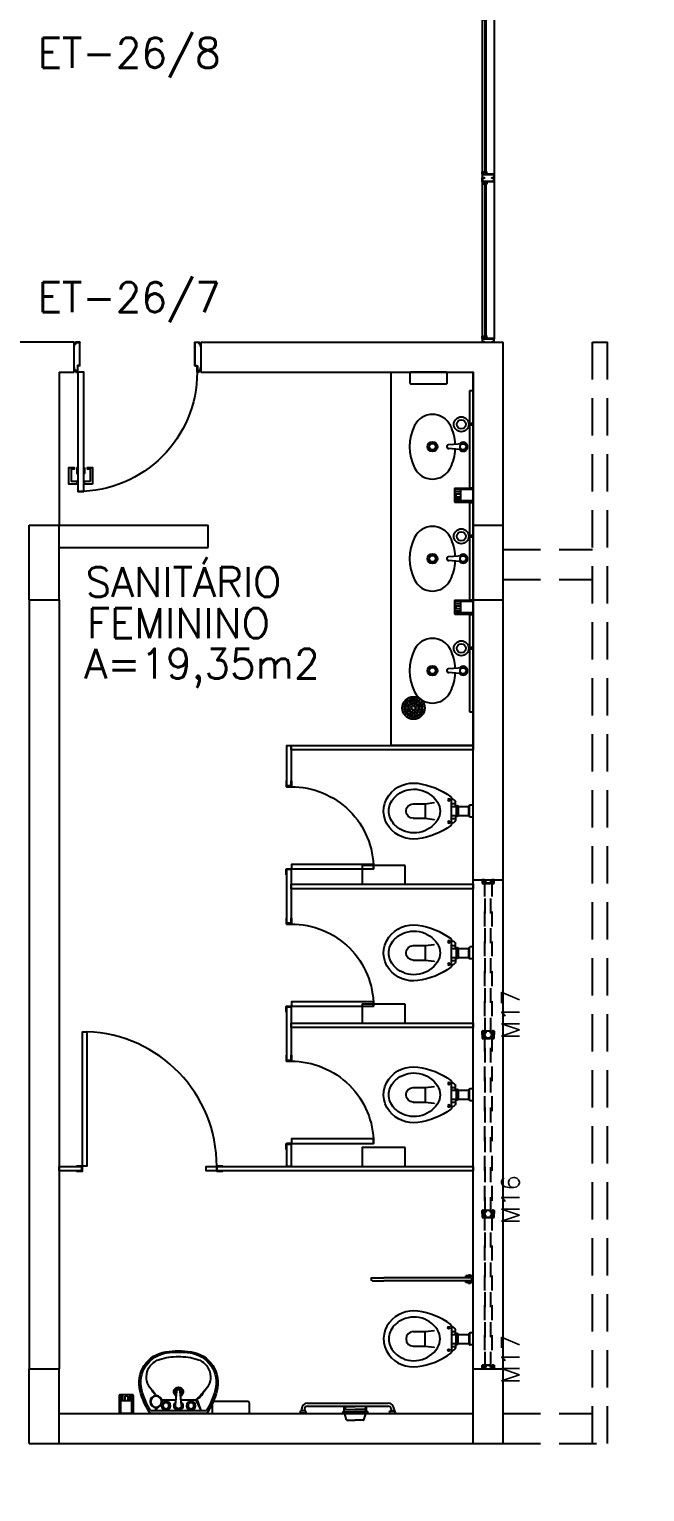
# Model space of a CAD drawing. Header units: millimetres. Extents: x 2128 to 2646, y 1972 to 2207.
# Drawn here: x 2482.24 to 2486.36, y 2031.17 to 2040.96 of the extents above; entities that cross this region are included whole.
import ezdxf

# ---------------------------------------------------------------- set-up
doc = ezdxf.new("R2010")
doc.units = ezdxf.units.MM
doc.linetypes.add('HIDDEN', pattern=[0.375, 0.25, -0.125])
for name, color, linetype in [('AR-ALV', 2, 'Continuous'), ('AR-CADEIRASAUDITÓRIO', 222, 'Continuous'), ('AR-CORRIMÃO-DEF', 51, 'Continuous'), ('AR-DIVISÓRIAS', 230, 'Continuous'), ('AR-ESQ', 1, 'Continuous'), ('AR-ESTC', 3, 'Continuous'), ('AR-LOUCAS', 2, 'Continuous'), ('AR-LOUÇAS', 1, 'Continuous'), ('AR-PM', 2, 'Continuous'), ('AR-PORTA', 1, 'Continuous'), ('AR-PROJ', 1, 'HIDDEN'), ('ar-talude', 1, 'Continuous'), ('AR-TEXESQ1', 1, 'Continuous'), ('BC-CUBA', 1, 'Continuous'), ('BGR- VISTA', 12, 'Continuous'), ('DT-ESQ-BAGUETE-C', 1, 'Continuous'), ('DT-ESQ-MARCO-V', 1, 'Continuous'), ('DT-ESQ-PERFIL U-C', 2, 'Continuous'), ('DT-ESQ-PROJ', 1, 'HIDDEN'), ('DT-ESQ-VIDRO-C', 2, 'Continuous'), ('DT-TXTMOD', 1, 'Continuous'), ('DV- VISTA', 2, 'Continuous'), ('DV-TEXTO', 2, 'Continuous'), ('ENDEREÇO', 2, 'Continuous'), ('HE_TIGRECAD', 253, 'Continuous'), ('maçaneta', 1, 'Continuous'), ('mov', 1, 'Continuous'), ('PM-PERFIL U-C', 2, 'Continuous'), ('pm1', 2, 'Continuous'), ('pm2', 2, 'Continuous'), ('TEXTO', 2, 'Continuous'), ('WC1', 1, 'Continuous'), ('WC2', 1, 'Continuous'), ('WC3', 1, 'Continuous'), ('Área', 2, 'Continuous')]:
    doc.layers.add(name, color=color, linetype=linetype)
doc.styles.add('S10', font='simplex.shx', dxfattribs={"height": 0.1})
doc.styles.add('S12', font='simplex.shx', dxfattribs={"width": 1.1, "height": 0.12})
doc.styles.add('UNB-100', font='simplex.shx', dxfattribs={"height": 0.2})
doc.styles.add('UNB1-100', font='simplex.shx', dxfattribs={"height": 0.2})

# ---------------------------------------------------------------- blocks, each defined once
blk = doc.blocks.new('CUBA-01P')
at = {"layer": 'WC1'}
blk.add_circle((-0.15, -0.08), 0.05, dxfattribs=at)
for centre, radius, start, end in [((-0.0831, -0.273), 0.1336, 116.40535, 243.59465), ((0, -0.4404), 0.3205, 92.82256, 116.40535), ((0, -0.4404), 0.3205, 63.59465, 87.24236), ((0.0831, -0.273), 0.1336, 296.40535, 63.59465), ((0, -0.1056), 0.3205, 243.59465, 296.40535)]:
    blk.add_arc(centre, radius, start, end, dxfattribs=at)
at = {"layer": 'WC2'}
for p, q in [((-0.1548, 0), (-0.1548, -0.0303)), ((-0.1448, 0), (-0.1448, -0.0303)), ((-0.02, -0.068), (-0.0118, -0.1652)), ((0.02, -0.068), (0.0118, -0.1652))]:
    blk.add_line(p, q, dxfattribs=at)
for centre, radius in [((-0.15, -0.08), 0.03), ((0, -0.068), 0.02), ((0, -0.273), 0.033), ((0, -0.273), 0.0212)]:
    blk.add_circle(centre, radius, dxfattribs=at)
for centre, radius, start, end in [((0.0002, -0.0678), 0.03, 306.40129, 232.67059), ((0.0002, -0.1652), 0.012, 180, 10.12053)]:
    blk.add_arc(centre, radius, start, end, dxfattribs=at)
blk = doc.blocks.new('BGR19')
at = {"layer": 'BGR- VISTA'}
blk.add_lwpolyline([(0, 0.55), (2.5, 0.55), (2.5, 0), (0, 0)], close=True, dxfattribs=at)
at = {"layer": 'BC-CUBA', "rotation": 180}
for p in [(0.5, 0), (1.25, 0), (2, 0)]:
    blk.add_blockref('CUBA-01P', p, dxfattribs=at)
blk = doc.blocks.new('LVTR-01P')
at = {"layer": 'WC1'}
for centre, radius, start, end in [((0.2424, -0.2861), 0.5176, 146.45009, 164.88853), ((-0.2424, -0.2861), 0.5176, 15.11147, 33.54991), ((-0.0544, -0.2059), 0.2102, 164.88853, 261.87462), ((0.0544, -0.2059), 0.2102, 278.12538, 15.11147), ((0, 0.175), 0.595, 261.87462, 270), ((0, 0.175), 0.595, 270, 278.12538)]:
    blk.add_arc(centre, radius, start, end, dxfattribs=at)
at = {"layer": 'WC2'}
for p, q in [((0.189, 0), (-0.189, 0)), ((-0.1869, -0.02), (0.1869, -0.02)), ((-0.112, -0.0924), (-0.0168, -0.0924)), ((-0.0199, -0.0561), (-0.0119, -0.1511)), ((0.0195, -0.0561), (0.0115, -0.1511)), ((0.0165, -0.0924), (0.1161, -0.0924))]:
    blk.add_line(p, q, dxfattribs=at)
for centre, radius in [((-0.15, -0.08), 0.04), ((-0.084, -0.0525), 0.02), ((0.084, -0.0525), 0.02)]:
    blk.add_circle(centre, radius, dxfattribs=at)
for centre, radius, start, end in [((-0.0002, -0.0527), 0.02, 350.37518, 189.62482), ((0.1161, -0.105), 0.0126, 41.32768, 90), ((-4.9199, -4.5336), 6.7189, 40.55971, 41.32768), ((-0.0909, -0.2449), 0.1233, 139.44029, 252.413), ((4.9199, -4.5336), 6.7189, 138.93408, 139.44029), ((-0.0002, -0.1501), 0.0118, 184.81241, 355.18759), ((0.0909, -0.2449), 0.1233, 287.587, 40.55971), ((0, 0.042), 0.4242, 252.413, 270), ((0, 0.042), 0.4242, 270, 287.587)]:
    blk.add_arc(centre, radius, start, end, dxfattribs=at)
at = {"layer": 'WC3'}
for p, q in [((-0.152, -0.02), (-0.152, -0.0401)), ((-0.148, -0.02), (-0.148, -0.0401)), ((-0.148, -0.0276), (-0.1415, -0.0409)), ((-0.148, -0.0335), (-0.1456, -0.0402)), ((0.1518, -0.02), (0.1161, -0.0924)), ((0.1528, -0.02), (0.1256, -0.0967))]:
    blk.add_line(p, q, dxfattribs=at)
for centre, radius in [((-0.15, -0.08), 0.037), ((-0.084, -0.0525), 0.03), ((0.084, -0.0525), 0.03)]:
    blk.add_circle(centre, radius, dxfattribs=at)
for centre, radius, start, end in [((0.2424, -0.2861), 0.505, 148.20722, 165.28172), ((0, -0.0525), 0.03, 308.80431, 231.19569), ((-0.2424, -0.2861), 0.505, 14.71828, 31.79278), ((-0.0531, -0.2084), 0.1995, 165.28172, 262.11494), ((5.2813, -4.0721), 6.7189, 143.96959, 144.44029), ((0, -0.1449), 0.0315, 117.94879, 62.76724), ((0, -0.1449), 0.021, 130.92554, 50.29094), ((0.0531, -0.2084), 0.1995, 277.88506, 14.71828), ((0.1319, -0.1152), 0.0137, 36.16525, 98.27106), ((-5.2813, -4.0721), 6.7189, 35.55971, 36.16525), ((0, 0.175), 0.5866, 262.11494, 270), ((0, 0.175), 0.5866, 270, 277.88506)]:
    blk.add_arc(centre, radius, start, end, dxfattribs=at)
blk = doc.blocks.new('pb90-gr-01p')
at = {"layer": 'mov'}
blk.add_arc((0.0015, 0.0172), 0.9, 359.85708, 88.08965, dxfattribs=at)
at = {"layer": 'pm1'}
blk.add_lwpolyline([(0.0315, 0.9172), (0.0315, 0.0172), (0.0015, 0.0172), (0.0015, 0.9172)], close=True, dxfattribs=at)
at = {"layer": 'pm2'}
for p, q in [((-0.0385, 0.0172), (-0.0008, 0.0172)), ((-0.0385, 0.0158), (-0.0385, 0.0172)), ((-0.0008, 0.0158), (-0.0385, 0.0158)), ((0, 0.015), (0, -0.015)), ((0.0015, -0.0152), (0.0015, 0.015)), ((0.9015, -0.0152), (0.9015, 0.015)), ((0.903, 0.015), (0.903, -0.015)), ((0.9415, 0.0172), (0.9037, 0.0172)), ((0.9037, 0.0158), (0.9415, 0.0158)), ((0.9415, 0.0158), (0.9415, 0.0172)), ((-0.001, -0.016), (-0.0385, -0.016)), ((-0.0385, -0.0175), (-0.0385, -0.016)), ((-0.0385, -0.0175), (-0.0008, -0.0175)), ((0.9415, -0.0175), (0.9037, -0.0175)), ((0.904, -0.016), (0.9415, -0.016)), ((0.9415, -0.0175), (0.9415, -0.016))]:
    blk.add_line(p, q, dxfattribs=at)
for centre, radius, start, end in [((-0.0008, 0.015), 0.00225, 0, 90), ((-0.0008, 0.015), 0.00075, 0, 90), ((0.9037, 0.015), 0.00225, 90, 180), ((0.9037, 0.015), 0.00075, 90, 180), ((-0.001, -0.015), 0.001, 270, 0), ((-0.0008, -0.0152), 0.00225, 270, 0), ((0.9037, -0.0152), 0.00225, 180, 270), ((0.904, -0.015), 0.001, 180, 270)]:
    blk.add_arc(centre, radius, start, end, dxfattribs=at)
blk = doc.blocks.new('DV3')
at = {"layer": 'DV- VISTA'}
blk.add_lwpolyline([(0.03, 0), (0.03, -0.15), (0, -0.15), (0, 0)], close=True, dxfattribs=at)
at = {"layer": 'DV-TEXTO', "style": 'S12'}
for tag, p, flags in [('ACABAMENTO', (0.3798, -0.2006), 3), ('CANTONEIRA', (0.5798, -0.2006), 3), ('DIVISÓRIA', (-0.0202, -0.2006), 2), ('TAMANHO', (0.1798, -0.2006), 3)]:
    blk.add_attdef(tag, p, '', height=0.12, rotation=90, dxfattribs=dict(at, flags=flags))
blk = doc.blocks.new('DV4')
at = {"layer": 'DV- VISTA'}
blk.add_lwpolyline([(0.03, 0), (0.03, -1.22), (0, -1.22), (0, 0)], close=True, dxfattribs=at)
at = {"layer": 'DV-TEXTO', "style": 'S12'}
for tag, p, flags in [('ACABAMENTO', (0.3815, -0.3084), 3), ('CANTONEIRA', (0.5815, -0.3084), 3), ('DIVISÓRIA', (-0.0185, -0.3084), 2), ('TAMANHO', (0.1815, -0.3084), 3)]:
    blk.add_attdef(tag, p, '', height=0.12, rotation=90, dxfattribs=dict(at, flags=flags))
blk = doc.blocks.new('pb55-gr-01p')
at = {"layer": 'mov'}
blk.add_arc((0.0015, 0.0172), 0.55, 359.7335, 90, dxfattribs=at)
at = {"layer": 'pm1'}
blk.add_lwpolyline([(0.0315, 0.5673), (0.0315, 0.0172), (0.0015, 0.0172), (0.0015, 0.5673)], close=True, dxfattribs=at)
at = {"layer": 'pm2'}
for p, q in [((-0.0385, 0.0172), (-0.0008, 0.0172)), ((-0.0385, 0.0158), (-0.0385, 0.0172)), ((-0.0008, 0.0158), (-0.0385, 0.0158)), ((0, 0.015), (0, -0.015)), ((0.0015, -0.0152), (0.0015, 0.015)), ((0.5515, -0.0152), (0.5515, 0.015)), ((0.553, 0.015), (0.553, -0.015)), ((0.5915, 0.0172), (0.5537, 0.0172)), ((0.5537, 0.0158), (0.5915, 0.0158)), ((0.5915, 0.0158), (0.5915, 0.0172)), ((-0.001, -0.016), (-0.0385, -0.016)), ((-0.0385, -0.0175), (-0.0385, -0.016)), ((-0.0385, -0.0175), (-0.0008, -0.0175)), ((0.5915, -0.0175), (0.5537, -0.0175)), ((0.554, -0.016), (0.5915, -0.016)), ((0.5915, -0.0175), (0.5915, -0.016))]:
    blk.add_line(p, q, dxfattribs=at)
for centre, radius, start, end in [((-0.0008, 0.015), 0.00225, 0, 90), ((-0.0008, 0.015), 0.00075, 0, 90), ((0.5537, 0.015), 0.00225, 90, 180), ((0.5537, 0.015), 0.00075, 90, 180), ((-0.001, -0.015), 0.001, 270, 0), ((-0.0008, -0.0152), 0.00225, 270, 0), ((0.5537, -0.0152), 0.00225, 180, 270), ((0.554, -0.015), 0.001, 180, 270)]:
    blk.add_arc(centre, radius, start, end, dxfattribs=at)
blk = doc.blocks.new('DV14')
at = {"layer": 'DV- VISTA'}
blk.add_lwpolyline([(0.03, 0), (0.03, -1.79), (0, -1.79), (0, 0)], close=True, dxfattribs=at)
at = {"layer": 'DV-TEXTO', "style": 'S12'}
for tag, p, flags in [('ACABAMENTO', (0.3815, -1.7793), 3), ('CANTONEIRA', (0.5815, -1.7793), 3), ('DIVISÓRIA', (-0.0185, -1.7793), 2), ('TAMANHO', (0.1815, -1.7793), 3)]:
    blk.add_attdef(tag, p, '', height=0.12, rotation=90, dxfattribs=dict(at, flags=flags))
blk = doc.blocks.new('DV9')
at = {"layer": 'DV- VISTA'}
blk.add_lwpolyline([(0.27, -0.03), (0, -0.03), (0, 0), (0.27, 0)], close=True, dxfattribs=at)
at = {"layer": 'DV-TEXTO', "style": 'S12'}
for tag, p, flags in [('DIVISÓRIA', (0.0161, 0.0342), 2), ('TAMANHO', (0.0161, -0.1658), 3), ('ACABAMENTO', (0.0161, -0.3658), 3), ('CANTONEIRA', (0.0161, -0.5658), 3)]:
    blk.add_attdef(tag, p, '', height=0.12, dxfattribs=dict(at, flags=flags))
blk = doc.blocks.new('DV13')
at = {"layer": 'DV- VISTA'}
blk.add_lwpolyline([(0.03, 0), (0.03, -0.36), (0, -0.36), (0, 0)], close=True, dxfattribs=at)
at = {"layer": 'DV-TEXTO', "style": 'S12'}
for tag, p, flags in [('ACABAMENTO', (0.3815, -0.3493), 3), ('CANTONEIRA', (0.5815, -0.3493), 3), ('DIVISÓRIA', (-0.0185, -0.3493), 2), ('TAMANHO', (0.1815, -0.3493), 3)]:
    blk.add_attdef(tag, p, '', height=0.12, rotation=90, dxfattribs=dict(at, flags=flags))
blk = doc.blocks.new('EF146A-P')
at = {"layer": 'DT-ESQ-BAGUETE-C', "ltscale": 0.1}
for points in [[(0.039, 0.05), (0.0255, 0.05), (0.0255, 0.0515), (0.039, 0.0515), (0.039, 0.0635), (0.0255, 0.0635), (0.0255, 0.065), (0.039, 0.065, -0.414214), (0.0405, 0.0635), (0.0405, 0.0515, -0.414214)], [(1.061, 0.05), (1.0745, 0.05), (1.0745, 0.0515), (1.061, 0.0515), (1.061, 0.0635), (1.0745, 0.0635), (1.0745, 0.065), (1.061, 0.065, 0.414214), (1.0595, 0.0635), (1.0595, 0.0515, 0.414214)], [(1.139, 0.05), (1.1255, 0.05), (1.1255, 0.0515), (1.139, 0.0515), (1.139, 0.0635), (1.1255, 0.0635), (1.1255, 0.065), (1.139, 0.065, -0.414214), (1.1405, 0.0635), (1.1405, 0.0515, -0.414214)], [(2.161, 0.05), (2.1745, 0.05), (2.1745, 0.0515), (2.161, 0.0515), (2.161, 0.0635), (2.1745, 0.0635), (2.1745, 0.065), (2.161, 0.065, 0.414214), (2.1595, 0.0635), (2.1595, 0.0515, 0.414214)]]:
    blk.add_lwpolyline(points, format="xyb", close=True, dxfattribs=at)
at = {"layer": 'DT-ESQ-MARCO-V', "ltscale": 0.1}
for p, q in [((2.1765, 0.065), (0.0235, 0.065)), ((2.1765, -0.015), (0.0235, -0.015))]:
    blk.add_line(p, q, dxfattribs=at)
at = {"layer": 'DT-ESQ-PERFIL U-C', "ltscale": 0.1}
for points in [[(0.025, 0.0345), (0.025, 0.0345, 0.414214), (0.0235, 0.033), (0.0235, -0.0135), (0.0015, -0.0135), (0.0015, 0), (0, 0), (0, -0.0135, 0.414214), (0.0015, -0.015), (0.0235, -0.015, 0.414214), (0.025, -0.0135), (0.025, 0.033), (0.0385, 0.033, 1), (0.0385, 0.036), (0.025, 0.036), (0.025, 0.0635, 0.414214), (0.0235, 0.065), (0.0015, 0.065, 0.414214), (0, 0.0635), (0, 0.05), (0.0015, 0.05), (0.0015, 0.0635), (0.0235, 0.0635), (0.0235, 0.036, 0.414214), (0.025, 0.0345), (0.0385, 0.0345)], [(1.075, 0.0345), (1.075, 0.0345, -0.414214), (1.0765, 0.033), (1.0765, -0.0135), (1.0985, -0.0135), (1.0985, 0), (1.1, 0), (1.1, -0.0135, -0.414214), (1.0985, -0.015), (1.0765, -0.015, -0.414214), (1.075, -0.0135), (1.075, 0.033), (1.0615, 0.033, -1), (1.0615, 0.036), (1.075, 0.036), (1.075, 0.0635, -0.414214), (1.0765, 0.065), (1.0985, 0.065, -0.414214), (1.1, 0.0635), (1.1, 0.05), (1.0985, 0.05), (1.0985, 0.0635), (1.0765, 0.0635), (1.0765, 0.036, -0.414214), (1.075, 0.0345), (1.0615, 0.0345)], [(1.125, 0.0345), (1.125, 0.0345, 0.414214), (1.1235, 0.033), (1.1235, -0.0135), (1.1015, -0.0135), (1.1015, 0), (1.1, 0), (1.1, -0.0135, 0.414214), (1.1015, -0.015), (1.1235, -0.015, 0.414214), (1.125, -0.0135), (1.125, 0.033), (1.1385, 0.033, 1), (1.1385, 0.036), (1.125, 0.036), (1.125, 0.0635, 0.414214), (1.1235, 0.065), (1.1015, 0.065, 0.414214), (1.1, 0.0635), (1.1, 0.05), (1.1015, 0.05), (1.1015, 0.0635), (1.1235, 0.0635), (1.1235, 0.036, 0.414214), (1.125, 0.0345), (1.1385, 0.0345)], [(2.175, 0.0345), (2.175, 0.0345, -0.414214), (2.1765, 0.033), (2.1765, -0.0135), (2.1985, -0.0135), (2.1985, 0), (2.2, 0), (2.2, -0.0135, -0.414214), (2.1985, -0.015), (2.1765, -0.015, -0.414214), (2.175, -0.0135), (2.175, 0.033), (2.1615, 0.033, -1), (2.1615, 0.036), (2.175, 0.036), (2.175, 0.0635, -0.414214), (2.1765, 0.065), (2.1985, 0.065, -0.414214), (2.2, 0.0635), (2.2, 0.05), (2.1985, 0.05), (2.1985, 0.0635), (2.1765, 0.0635), (2.1765, 0.036, -0.414214), (2.175, 0.0345), (2.1615, 0.0345)]]:
    blk.add_lwpolyline(points, format="xyb", dxfattribs=at)
at = {"layer": 'DT-ESQ-VIDRO-C', "ltscale": 0.1}
for points in [[(1.073, 0.048), (0.027, 0.048), (0.027, 0.038), (1.073, 0.038), (1.073, 0.048)], [(1.127, 0.048), (1.127, 0.038), (2.173, 0.038), (2.173, 0.048), (1.127, 0.048)]]:
    blk.add_lwpolyline(points, dxfattribs=at)
at = {"layer": 'DT-TXTMOD', "ltscale": 0.1, "style": 'S10', "flags": 3}
blk.add_attdef('EF146A', (0.0242, -0.155), '', height=0.1, dxfattribs=at)
blk = doc.blocks.new('EF147-P')
at = {"layer": 'DT-ESQ-PROJ', "ltscale": 0.1}
for points in [[(0.025, -0.0035), (0.025, -0.0135, -0.414214), (0.0235, -0.015), (0.0015, -0.015, -0.414214), (0, -0.0135), (0, 0), (0.0015, 0), (0.0015, -0.013, 0.414214), (0.002, -0.0135), (0.023, -0.0135, 0.414214), (0.0235, -0.013), (0.0235, -0.0035), (0.0105, -0.0035, -0.414214), (0.009, -0.002), (0.009, 0.008, -0.414214), (0.0105, 0.0095), (0.0235, 0.0095), (0.0235, 0.0405), (0.0105, 0.0405, -0.414214), (0.009, 0.042), (0.009, 0.052, -0.414214), (0.0105, 0.0535), (0.0235, 0.0535), (0.0235, 0.063, 0.414214), (0.023, 0.0635), (0.002, 0.0635, 0.414214), (0.0015, 0.063), (0.0015, 0.05), (0, 0.05), (0, 0.0635, -0.414214), (0.0015, 0.065), (0.0235, 0.065, -0.414214), (0.025, 0.0635), (0.025, 0.0535, -0.414214), (0.0235, 0.052), (0.0105, 0.052), (0.0105, 0.042), (0.0235, 0.042), (0.0235, 0.042, -0.414214), (0.025, 0.0405), (0.025, 0.0095, -0.414214), (0.0235, 0.008), (0.0235, 0.008), (0.0105, 0.008), (0.0105, -0.002), (0.0235, -0.002, -0.414214)], [(1.0125, -0.0035), (1.0125, -0.0135, 0.414214), (1.014, -0.015), (1.036, -0.015, 0.414214), (1.0375, -0.0135), (1.0375, 0), (1.036, 0), (1.036, -0.013, -0.414214), (1.0355, -0.0135), (1.0145, -0.0135, -0.414214), (1.014, -0.013), (1.014, -0.0035), (1.027, -0.0035, 0.414214), (1.0285, -0.002), (1.0285, 0.008, 0.414214), (1.027, 0.0095), (1.014, 0.0095), (1.014, 0.0405), (1.027, 0.0405, 0.414214), (1.0285, 0.042), (1.0285, 0.052, 0.414214), (1.027, 0.0535), (1.014, 0.0535), (1.014, 0.063, -0.414214), (1.0145, 0.0635), (1.0355, 0.0635, -0.414214), (1.036, 0.063), (1.036, 0.05), (1.0375, 0.05), (1.0375, 0.0635, 0.414214), (1.036, 0.065), (1.014, 0.065, 0.414214), (1.0125, 0.0635), (1.0125, 0.0535, 0.414214), (1.014, 0.052), (1.027, 0.052), (1.027, 0.042), (1.014, 0.042), (1.014, 0.042, 0.414214), (1.0125, 0.0405), (1.0125, 0.0095, 0.414214), (1.014, 0.008), (1.014, 0.008), (1.027, 0.008), (1.027, -0.002), (1.014, -0.002, 0.414214)], [(1.0625, -0.0035), (1.0625, -0.0135, -0.414214), (1.061, -0.015), (1.039, -0.015, -0.414214), (1.0375, -0.0135), (1.0375, 0), (1.039, 0), (1.039, -0.013, 0.414214), (1.0395, -0.0135), (1.0605, -0.0135, 0.414214), (1.061, -0.013), (1.061, -0.0035), (1.048, -0.0035, -0.414214), (1.0465, -0.002), (1.0465, 0.008, -0.414214), (1.048, 0.0095), (1.061, 0.0095), (1.061, 0.0405), (1.048, 0.0405, -0.414214), (1.0465, 0.042), (1.0465, 0.052, -0.414214), (1.048, 0.0535), (1.061, 0.0535), (1.061, 0.063, 0.414214), (1.0605, 0.0635), (1.0395, 0.0635, 0.414214), (1.039, 0.063), (1.039, 0.05), (1.0375, 0.05), (1.0375, 0.0635, -0.414214), (1.039, 0.065), (1.061, 0.065, -0.414214), (1.0625, 0.0635), (1.0625, 0.0535, -0.414214), (1.061, 0.052), (1.048, 0.052), (1.048, 0.042), (1.061, 0.042), (1.061, 0.042, -0.414214), (1.0625, 0.0405), (1.0625, 0.0095, -0.414214), (1.061, 0.008), (1.061, 0.008), (1.048, 0.008), (1.048, -0.002), (1.061, -0.002, -0.414214)], [(2.2125, -0.0035), (2.2125, -0.0135, 0.414214), (2.214, -0.015), (2.236, -0.015, 0.414214), (2.2375, -0.0135), (2.2375, 0), (2.236, 0), (2.236, -0.013, -0.414214), (2.2355, -0.0135), (2.2145, -0.0135, -0.414214), (2.214, -0.013), (2.214, -0.0035), (2.227, -0.0035, 0.414214), (2.2285, -0.002), (2.2285, 0.008, 0.414214), (2.227, 0.0095), (2.214, 0.0095), (2.214, 0.0405), (2.227, 0.0405, 0.414214), (2.2285, 0.042), (2.2285, 0.052, 0.414214), (2.227, 0.0535), (2.214, 0.0535), (2.214, 0.063, -0.414214), (2.2145, 0.0635), (2.2355, 0.0635, -0.414214), (2.236, 0.063), (2.236, 0.05), (2.2375, 0.05), (2.2375, 0.0635, 0.414214), (2.236, 0.065), (2.214, 0.065, 0.414214), (2.2125, 0.0635), (2.2125, 0.0535, 0.414214), (2.214, 0.052), (2.227, 0.052), (2.227, 0.042), (2.214, 0.042), (2.214, 0.042, 0.414214), (2.2125, 0.0405), (2.2125, 0.0095, 0.414214), (2.214, 0.008), (2.214, 0.008), (2.227, 0.008), (2.227, -0.002), (2.214, -0.002, 0.414214)], [(2.2625, -0.0035), (2.2625, -0.0135, -0.414214), (2.261, -0.015), (2.239, -0.015, -0.414214), (2.2375, -0.0135), (2.2375, 0), (2.239, 0), (2.239, -0.013, 0.414214), (2.2395, -0.0135), (2.2605, -0.0135, 0.414214), (2.261, -0.013), (2.261, -0.0035), (2.248, -0.0035, -0.414214), (2.2465, -0.002), (2.2465, 0.008, -0.414214), (2.248, 0.0095), (2.261, 0.0095), (2.261, 0.0405), (2.248, 0.0405, -0.414214), (2.2465, 0.042), (2.2465, 0.052, -0.414214), (2.248, 0.0535), (2.261, 0.0535), (2.261, 0.063, 0.414214), (2.2605, 0.0635), (2.2395, 0.0635, 0.414214), (2.239, 0.063), (2.239, 0.05), (2.2375, 0.05), (2.2375, 0.0635, -0.414214), (2.239, 0.065), (2.261, 0.065, -0.414214), (2.2625, 0.0635), (2.2625, 0.0535, -0.414214), (2.261, 0.052), (2.248, 0.052), (2.248, 0.042), (2.261, 0.042), (2.261, 0.042, -0.414214), (2.2625, 0.0405), (2.2625, 0.0095, -0.414214), (2.261, 0.008), (2.261, 0.008), (2.248, 0.008), (2.248, -0.002), (2.261, -0.002, -0.414214)], [(3.25, -0.0035), (3.25, -0.0135, 0.414214), (3.2515, -0.015), (3.2735, -0.015, 0.414214), (3.275, -0.0135), (3.275, 0), (3.2735, 0), (3.2735, -0.013, -0.414214), (3.273, -0.0135), (3.252, -0.0135, -0.414214), (3.2515, -0.013), (3.2515, -0.0035), (3.2645, -0.0035, 0.414214), (3.266, -0.002), (3.266, 0.008, 0.414214), (3.2645, 0.0095), (3.2515, 0.0095), (3.2515, 0.0405), (3.2645, 0.0405, 0.414214), (3.266, 0.042), (3.266, 0.052, 0.414214), (3.2645, 0.0535), (3.2515, 0.0535), (3.2515, 0.063, -0.414214), (3.252, 0.0635), (3.273, 0.0635, -0.414214), (3.2735, 0.063), (3.2735, 0.05), (3.275, 0.05), (3.275, 0.0635, 0.414214), (3.2735, 0.065), (3.2515, 0.065, 0.414214), (3.25, 0.0635), (3.25, 0.0535, 0.414214), (3.2515, 0.052), (3.2645, 0.052), (3.2645, 0.042), (3.2515, 0.042), (3.2515, 0.042, 0.414214), (3.25, 0.0405), (3.25, 0.0095, 0.414214), (3.2515, 0.008), (3.2515, 0.008), (3.2645, 0.008), (3.2645, -0.002), (3.2515, -0.002, 0.414214)]]:
    blk.add_lwpolyline(points, format="xyb", close=True, dxfattribs=at)
for points in [[(1.025, 0.044), (1.025, 0.05), (0.0125, 0.05), (0.0125, 0.044)], [(1.025, 0.006), (1.025, 0), (0.0125, 0), (0.0125, 0.006)], [(2.225, 0.044), (2.225, 0.05), (1.05, 0.05), (1.05, 0.044)], [(2.225, 0.006), (2.225, 0), (1.05, 0), (1.05, 0.006)], [(3.2625, 0.044), (3.2625, 0.05), (2.25, 0.05), (2.25, 0.044)], [(3.2625, 0.006), (3.2625, 0), (2.25, 0), (2.25, 0.006)]]:
    blk.add_lwpolyline(points, close=True, dxfattribs=at)
at = {"layer": 'DT-TXTMOD', "ltscale": 0.1, "style": 'S10', "flags": 3}
blk.add_attdef('EF147', (0.0242, -0.155), '', height=0.1, dxfattribs=at)
blk = doc.blocks.new('barra-articulada-p')
at = {"layer": 'AR-LOUCAS'}
for p, q in [((-0.685, 0), (-0.685, 0)), ((-0.675, 0.01), (-0.6, 0.01)), ((-0.0105, 0.01), (-0.6, 0.01)), ((-0.05, 0.02), (-0.05, 0.023)), ((0, 0.023), (-0.05, 0.023)), ((-0.05, 0.01), (-0.05, 0.02)), ((0, 0.02), (-0.05, 0.02)), ((-0.0319, 0.028), (-0.0319, 0.023)), ((-0.0181, 0.028), (-0.0319, 0.028)), ((-0.029, 0.01), (-0.029, 0.02)), ((-0.0285, 0.028), (-0.0285, 0.023)), ((-0.0215, 0.028), (-0.0215, 0.023)), ((-0.021, 0.01), (-0.021, 0.02)), ((-0.0181, 0.028), (-0.0181, 0.023)), ((-0.015, 0), (-0.015, 0)), ((-0.0105, 0.01), (-0.0105, -0.01)), ((0, 0.02), (0, 0.023)), ((0, -0.02), (0, 0.02)), ((-0.675, -0.01), (-0.6, -0.01)), ((-0.0105, -0.01), (-0.6, -0.01)), ((-0.05, -0.02), (-0.05, -0.01)), ((-0.05, -0.023), (-0.05, -0.02)), ((0, -0.02), (-0.05, -0.02)), ((0, -0.023), (-0.05, -0.023)), ((-0.0319, -0.028), (-0.0319, -0.023)), ((-0.0181, -0.028), (-0.0319, -0.028)), ((-0.029, -0.02), (-0.029, -0.01)), ((-0.0285, -0.028), (-0.0285, -0.023)), ((-0.0215, -0.028), (-0.0215, -0.023)), ((-0.021, -0.02), (-0.021, -0.01)), ((-0.0181, -0.028), (-0.0181, -0.023)), ((0, -0.023), (0, -0.02))]:
    blk.add_line(p, q, dxfattribs=at)
for start, end in [(90, 180), (180, 270)]:
    blk.add_arc((-0.675, 0), 0.01, start, end, dxfattribs=at)
blk = doc.blocks.new('barra-fixa-p')
at = {"layer": 'AR-LOUCAS'}
for p, q in [((-1.115, 0.003), (-1.165, 0.003)), ((-1.165, 0), (-1.165, 0.003)), ((-1.115, 0), (-1.165, 0)), ((-1.158, 0.003), (-1.158, 0.018)), ((-1.122, 0.018), (-1.158, 0.018)), ((-1.15, 0.03), (-1.15, 0.018)), ((-1.13, 0.03), (-1.13, 0.018)), ((-1.122, 0.003), (-1.122, 0.018)), ((-1.115, 0), (-1.115, 0.003)), ((-1.11, 0.07), (-0.57, 0.07)), ((-1.11, 0.05), (-0.57, 0.05)), ((-0.565, 0), (-0.565, 0.003)), ((-0.565, 0.003), (-0.515, 0.003)), ((-0.565, 0), (-0.515, 0)), ((-0.558, 0.018), (-0.522, 0.018)), ((-0.558, 0.003), (-0.558, 0.018)), ((-0.55, 0.03), (-0.55, 0.018)), ((-0.53, 0.03), (-0.53, 0.018)), ((-0.522, 0.003), (-0.522, 0.018)), ((-0.515, 0), (-0.515, 0.003))]:
    blk.add_line(p, q, dxfattribs=at)
for centre, radius, start, end in [((-1.11, 0.03), 0.04, 90, 180), ((-1.11, 0.03), 0.02, 90, 180), ((-0.57, 0.03), 0.04, 0, 90), ((-0.57, 0.03), 0.02, 0, 90)]:
    blk.add_arc(centre, radius, start, end, dxfattribs=at)
blk = doc.blocks.new('PPLR-03P')
at = {"layer": 'WC1', "linetype": 'Continuous', "ltscale": 2.5}
for p, q in [((-0.047, 0.0721), (-0.047, 0)), ((-0.047, -0.0721), (-0.047, 0)), ((-0.0194, 0.0751), (-0.044, 0.0751)), ((-0.012, 0.0791), (-0.012, 0)), ((-0.012, -0.0791), (-0.012, 0)), ((-0.006, 0.0851), (-0.004, 0.0851)), ((0, 0.0811), (0, 0.0723)), ((0.0003, 0.071), (0, 0.0723)), ((0, 0.0723), (0, 0)), ((0, -0.0723), (0, 0)), ((0.0011, 0.07), (0.0003, 0.071)), ((0.0022, 0.0694), (0.0011, 0.07)), ((0.0418, 0.0581), (0.0022, 0.0694)), ((0.044, 0.0552), (0.044, 0)), ((0.044, -0.0552), (0.044, 0)), ((-0.0194, -0.0751), (-0.044, -0.0751)), ((-0.006, -0.0851), (-0.004, -0.0851)), ((0.0003, -0.071), (0, -0.0723)), ((0, -0.0811), (0, -0.0723)), ((0.0011, -0.07), (0.0003, -0.071)), ((0.0022, -0.0694), (0.0011, -0.07)), ((0.0418, -0.0581), (0.0022, -0.0694))]:
    blk.add_line(p, q, dxfattribs=at)
for centre, radius, start, end in [((-0.044, 0.0721), 0.003, 90, 179.92817), ((-0.0194, 0.0831), 0.008, 270, 343.40028), ((-0.006, 0.079), 0.006, 90, 179.92817), ((-0.004, 0.0811), 0.004, 359.93387, 91.72381), ((0.041, 0.0552), 0.003, 359.89371, 73.98814), ((-0.044, -0.0721), 0.003, 180.07183, 270), ((-0.0194, -0.0831), 0.008, 16.59972, 90), ((-0.006, -0.079), 0.006, 180.07183, 270), ((-0.004, -0.0811), 0.004, 268.27619, 0.06613), ((0.041, -0.0552), 0.003, 286.01186, 0.10629)]:
    blk.add_arc(centre, radius, start, end, dxfattribs=at)
at = {"layer": 'WC2', "linetype": 'Continuous', "ltscale": 2.5}
for p, q in [((-0.0444, 0.0691), (-0.0296, 0.067)), ((-0.027, 0.0641), (-0.027, 0)), ((-0.027, -0.0641), (-0.027, 0)), ((-0.0444, -0.0691), (-0.0296, -0.067))]:
    blk.add_line(p, q, dxfattribs=at)
for centre, radius, start, end in [((-0.044, 0.0721), 0.00301, 180.10956, 262.18171), ((-0.03, 0.0641), 0.003, 359.88584, 81.95452), ((-0.044, -0.0721), 0.00301, 97.89913, 179.89194), ((-0.03, -0.0641), 0.003, 278.04548, 0.11416)]:
    blk.add_arc(centre, radius, start, end, dxfattribs=at)
blk = doc.blocks.new('SBSPRAY-P')
at = {"layer": 'WC1'}
for p, q in [((-0.0444, 0), (0.0444, 0)), ((-0.0469, -0.122), (-0.0469, -0.0025)), ((-0.0376, -0.0025), (-0.0376, -0.122)), ((-0.0376, -0.0861), (0.0376, -0.0861)), ((0.0376, -0.122), (0.0376, -0.0025)), ((0.0376, -0.0025), (0.0376, -0.122)), ((0.0469, -0.122), (0.0469, -0.0025)), ((-0.0444, -0.1245), (0.0444, -0.1245))]:
    blk.add_line(p, q, dxfattribs=at)
for centre, start, end in [((-0.0444, -0.0025), 90, 180), ((0.0444, -0.0025), 0, 90), ((-0.0351, -0.0025), 90, 180), ((0.0351, -0.0025), 0, 90), ((-0.0444, -0.122), 180, 270), ((-0.0351, -0.122), 180, 270), ((0.0351, -0.122), 270, 360), ((0.0444, -0.122), 270, 0)]:
    blk.add_arc(centre, 0.0025, start, end, dxfattribs=at)
at = {"layer": 'WC2'}
for p, q in [((-0.0247, -0.1245), (-0.0247, -0.0861)), ((-0.0096, -0.1161), (-0.0096, -0.0861)), ((0.0096, -0.1161), (0.0096, -0.0861)), ((0.0247, -0.1245), (0.0247, -0.0861)), ((-0.0096, -0.1161), (0.0096, -0.1161))]:
    blk.add_line(p, q, dxfattribs=at)
blk = doc.blocks.new('TLHR-01p')
at = {"layer": 'WC1'}
blk.add_lwpolyline([(-0.117, 0.08), (0.117, 0.08, -0.414214), (0.125, 0.072), (0.125, 0.008, -0.414214), (0.117, 0), (-0.117, 0, -0.414214), (-0.125, 0.008), (-0.125, 0.072, -0.414214)], format="xyb", close=True, dxfattribs=at)
blk = doc.blocks.new('PPLR-01p')
at = {"layer": 'WC1'}
blk.add_lwpolyline([(-0.1435, 0.126), (0.1435, 0.126), (0.1435, 0), (-0.1435, 0), (-0.1435, 0.126)], dxfattribs=at)
blk = doc.blocks.new('caixasifon')
at = {"layer": 'HE_TIGRECAD'}
for p, q in [((-0.0494, 0.003), (-0.0657, 0.003)), ((-0.0485, 0.0099), (-0.0643, 0.0141)), ((-0.0469, 0.0157), (-0.0627, 0.0199)), ((-0.0443, 0.0221), (-0.0584, 0.0303)), ((-0.0413, 0.0273), (-0.0554, 0.0355)), ((-0.0371, 0.0328), (-0.0486, 0.0444)), ((-0.0328, 0.0371), (-0.0444, 0.0486)), ((-0.0283, 0.003), (-0.0414, 0.003)), ((-0.0273, 0.0081), (-0.0394, 0.0131)), ((-0.025, 0.0136), (-0.0371, 0.0186)), ((-0.0273, 0.0413), (-0.0355, 0.0554)), ((-0.0222, 0.0179), (-0.0314, 0.0271)), ((-0.0221, 0.0443), (-0.0303, 0.0584)), ((-0.0179, 0.0222), (-0.0271, 0.0314)), ((-0.0106, 0.003), (-0.0203, 0.003)), ((-0.0157, 0.0469), (-0.0199, 0.0627)), ((-0.0136, 0.025), (-0.0186, 0.0371)), ((-0.0096, 0.0054), (-0.0165, 0.0122)), ((-0.0099, 0.0485), (-0.0141, 0.0643)), ((-0.0081, 0.0273), (-0.0131, 0.0394)), ((-0.0054, 0.0096), (-0.0122, 0.0165)), ((-0.003, 0.0494), (-0.003, 0.0657)), ((-0.003, 0.0283), (-0.003, 0.0414)), ((-0.003, 0.0106), (-0.003, 0.0203)), ((0.003, 0.0494), (0.003, 0.0657)), ((0.003, 0.0283), (0.003, 0.0414)), ((0.003, 0.0106), (0.003, 0.0203)), ((0.0054, 0.0096), (0.0122, 0.0165)), ((0.0081, 0.0273), (0.0131, 0.0394)), ((0.0096, 0.0054), (0.0165, 0.0122)), ((0.0099, 0.0485), (0.0141, 0.0643)), ((0.0106, 0.003), (0.0203, 0.003)), ((0.0136, 0.025), (0.0186, 0.0371)), ((0.0157, 0.0469), (0.0199, 0.0627)), ((0.0179, 0.0222), (0.0271, 0.0314)), ((0.0221, 0.0443), (0.0303, 0.0584)), ((0.0222, 0.0179), (0.0314, 0.0271)), ((0.025, 0.0136), (0.0371, 0.0186)), ((0.0273, 0.0413), (0.0355, 0.0554)), ((0.0273, 0.0081), (0.0394, 0.0131)), ((0.0283, 0.003), (0.0414, 0.003)), ((0.0328, 0.0371), (0.0444, 0.0486)), ((0.0371, 0.0328), (0.0486, 0.0444)), ((0.0413, 0.0273), (0.0554, 0.0355)), ((0.0443, 0.0221), (0.0584, 0.0303)), ((0.0469, 0.0157), (0.0627, 0.0199)), ((0.0485, 0.0099), (0.0643, 0.0141)), ((0.0494, 0.003), (0.0657, 0.003)), ((-0.0494, -0.003), (-0.0657, -0.003)), ((-0.0485, -0.0099), (-0.0643, -0.0141)), ((-0.0469, -0.0157), (-0.0627, -0.0199)), ((-0.0443, -0.0221), (-0.0584, -0.0303)), ((-0.0413, -0.0273), (-0.0554, -0.0355)), ((-0.0371, -0.0328), (-0.0486, -0.0444)), ((-0.0328, -0.0371), (-0.0444, -0.0486)), ((-0.0283, -0.003), (-0.0414, -0.003)), ((-0.0273, -0.0081), (-0.0394, -0.0131)), ((-0.025, -0.0136), (-0.0371, -0.0186)), ((-0.0273, -0.0413), (-0.0355, -0.0554)), ((-0.0222, -0.0179), (-0.0314, -0.0271)), ((-0.0221, -0.0443), (-0.0303, -0.0584)), ((-0.0179, -0.0222), (-0.0271, -0.0314)), ((-0.0106, -0.003), (-0.0203, -0.003)), ((-0.0157, -0.0469), (-0.0199, -0.0627)), ((-0.0136, -0.025), (-0.0186, -0.0371)), ((-0.0096, -0.0054), (-0.0165, -0.0122)), ((-0.0099, -0.0485), (-0.0141, -0.0643)), ((-0.0081, -0.0273), (-0.0131, -0.0394)), ((-0.0054, -0.0096), (-0.0122, -0.0165)), ((-0.003, -0.0106), (-0.003, -0.0203)), ((-0.003, -0.0283), (-0.003, -0.0414)), ((-0.003, -0.0494), (-0.003, -0.0657)), ((0.003, -0.0106), (0.003, -0.0203)), ((0.003, -0.0283), (0.003, -0.0414)), ((0.003, -0.0494), (0.003, -0.0657)), ((0.0054, -0.0096), (0.0122, -0.0165)), ((0.0081, -0.0273), (0.0131, -0.0394)), ((0.0096, -0.0054), (0.0165, -0.0122)), ((0.0099, -0.0485), (0.0141, -0.0643)), ((0.0106, -0.003), (0.0203, -0.003)), ((0.0136, -0.025), (0.0186, -0.0371)), ((0.0157, -0.0469), (0.0199, -0.0627)), ((0.0179, -0.0222), (0.0271, -0.0314)), ((0.0221, -0.0443), (0.0303, -0.0584)), ((0.0222, -0.0179), (0.0314, -0.0271)), ((0.025, -0.0136), (0.0371, -0.0186)), ((0.0273, -0.0081), (0.0394, -0.0131)), ((0.0273, -0.0413), (0.0355, -0.0554)), ((0.0283, -0.003), (0.0414, -0.003)), ((0.0328, -0.0371), (0.0444, -0.0486)), ((0.0371, -0.0328), (0.0486, -0.0444)), ((0.0413, -0.0273), (0.0554, -0.0355)), ((0.0443, -0.0221), (0.0584, -0.0303)), ((0.0469, -0.0157), (0.0627, -0.0199)), ((0.0485, -0.0099), (0.0643, -0.0141)), ((0.0494, -0.003), (0.0657, -0.003))]:
    blk.add_line(p, q, dxfattribs=at)
blk.add_circle((0, 0), 0.0755, dxfattribs=at)
for radius, start, end in [(0.0658, 167.61318, 177.38682), (0.0658, 152.61318, 162.38682), (0.0658, 137.61318, 147.38682), (0.0495, 168.4746, 176.5254), (0.0495, 153.4746, 161.5254), (0.0658, 122.61318, 132.38682), (0.0415, 161.64548, 175.85452), (0.0495, 138.4746, 146.5254), (0.0415, 139.14548, 153.35452), (0.0495, 123.4746, 131.5254), (0.0658, 107.61318, 117.38682), (0.0285, 163.54233, 173.95767), (0.0415, 116.64548, 130.85452), (0.0285, 141.04233, 151.45767), (0.0495, 108.4746, 116.5254), (0.0205, 143.41497, 171.58503), (0.0285, 118.54233, 128.95767), (0.0658, 92.61318, 102.38682), (0.0415, 94.14548, 108.35452), (0.0205, 98.41497, 126.58503), (0.011, 150.82662, 164.17338), (0.0495, 93.4746, 101.5254), (0.0285, 96.04233, 106.45767), (0.011, 105.82662, 119.17338), (0.0658, 77.61318, 87.38682), (0.0495, 78.4746, 86.5254), (0.0415, 71.64548, 85.85452), (0.0285, 73.54233, 83.95767), (0.0205, 53.41497, 81.58503), (0.011, 60.82662, 74.17338), (0.011, 15.82662, 29.17338), (0.0285, 51.04233, 61.45767), (0.0495, 63.4746, 71.5254), (0.0205, 8.41497, 36.58503), (0.0415, 49.14548, 63.35452), (0.0658, 62.61318, 72.38682), (0.0285, 28.54233, 38.95767), (0.0495, 48.4746, 56.5254), (0.0285, 6.04233, 16.45767), (0.0415, 26.64548, 40.85452), (0.0658, 47.61318, 57.38682), (0.0495, 33.4746, 41.5254), (0.0415, 4.14548, 18.35452), (0.0495, 18.4746, 26.5254), (0.0495, 3.4746, 11.5254), (0.0658, 32.61318, 42.38682), (0.0658, 17.61318, 27.38682), (0.0658, 2.61318, 12.38682), (0.0658, 182.61318, 192.38682), (0.0658, 197.61318, 207.38682), (0.0658, 212.61318, 222.38682), (0.0495, 183.4746, 191.5254), (0.0495, 198.4746, 206.5254), (0.0658, 227.61318, 237.38682), (0.0415, 184.14548, 198.35452), (0.0495, 213.4746, 221.5254), (0.0415, 206.64548, 220.85452), (0.0495, 228.4746, 236.5254), (0.0658, 242.61318, 252.38682), (0.0285, 186.04233, 196.45767), (0.0415, 229.14548, 243.35452), (0.0285, 208.54233, 218.95767), (0.0495, 243.4746, 251.5254), (0.0205, 188.41497, 216.58503), (0.0285, 231.04233, 241.45767), (0.0658, 257.61318, 267.38682), (0.0415, 251.64548, 265.85452), (0.0205, 233.41497, 261.58503), (0.011, 195.82662, 209.17338), (0.0495, 258.4746, 266.5254), (0.0285, 253.54233, 263.95767), (0.011, 240.82662, 254.17338), (0.011, 285.82662, 299.17338), (0.0205, 278.41497, 306.58503), (0.0285, 276.04233, 286.45767), (0.0415, 274.14548, 288.35452), (0.0495, 273.4746, 281.5254), (0.0658, 272.61318, 282.38682), (0.011, 330.82662, 344.17338), (0.0285, 298.54233, 308.95767), (0.0495, 288.4746, 296.5254), (0.0205, 323.41497, 351.58503), (0.0415, 296.64548, 310.85452), (0.0658, 287.61318, 297.38682), (0.0285, 321.04233, 331.45767), (0.0285, 343.54233, 353.95767), (0.0495, 303.4746, 311.5254), (0.0415, 319.14548, 333.35452), (0.0658, 302.61318, 312.38682), (0.0495, 318.4746, 326.5254), (0.0415, 341.64548, 355.85452), (0.0495, 333.4746, 341.5254), (0.0495, 348.4746, 356.5254), (0.0658, 317.61318, 327.38682), (0.0658, 332.61318, 342.38682), (0.0658, 347.61318, 357.38682)]:
    blk.add_arc((0, 0), radius, start, end, dxfattribs=at)
blk = doc.blocks.new('BACI-01P')
at = {"layer": 'WC1'}
for p, q in [((0.1191, 0.03), (0.1139, 0.03)), ((0.1139, 0.0298), (0.1139, -0.0298)), ((0.1191, 0.03), (0.1191, 0.0624)), ((0.146, 0.0857), (0.146, 0.0887)), ((0.1191, -0.03), (0.1139, -0.03)), ((0.1191, -0.03), (0.1191, -0.0624)), ((0.146, -0.0857), (0.146, -0.0887))]:
    blk.add_line(p, q, dxfattribs=at)
for centre, radius, start, end in [((0.4364, -0.2936), 0.4837, 97.68046, 126.34544), ((0.3996, -0.0205), 0.2081, 36.88811, 97.68046), ((0.4268, 0), 0.174, 320.47667, 36.88811), ((0.1282, 0.0624), 0.00909, 126.16044, 180), ((0.4044, -0.3155), 0.4771, 122.78184, 126.16044), ((0.1551, 0.0887), 0.00909, 126.33581, 180), ((0.1282, -0.0624), 0.00909, 180, 233.83956), ((0.4044, 0.3155), 0.4771, 233.83956, 237.21816), ((0.1551, -0.0887), 0.00909, 180, 238.98254), ((0.4364, 0.2936), 0.4837, 233.75773, 262.31954), ((0.3996, 0.0205), 0.2081, 262.31954, 320.89786)]:
    blk.add_arc(centre, radius, start, end, dxfattribs=at)
at = {"layer": 'WC2'}
for p, q in [((0, 0.04), (0.023, 0.04)), ((0.025, 0.035), (0.025, 0.038)), ((0.025, -0.035), (0.025, 0.035)), ((0.025, 0.035), (0.028, 0.035)), ((0.03, -0.033), (0.03, 0.033)), ((0.1, 0.03), (0.03, 0.03)), ((0.1, 0.0298), (0.1, -0.0298)), ((0.146, -0.0857), (0.146, 0.0857)), ((0, -0.04), (0.023, -0.04)), ((0.025, -0.038), (0.025, -0.035)), ((0.025, -0.035), (0.028, -0.035)), ((0.1, -0.03), (0.03, -0.03))]:
    blk.add_line(p, q, dxfattribs=at)
for centre, radius, start, end in [((0.3966, -0.0404), 0.1866, 54.25145, 147.32014), ((0.4126, -0.0182), 0.1592, 41.32993, 54.25145), ((0.023, 0.038), 0.002, 0, 90), ((0.028, 0.033), 0.002, 0, 90), ((0.107, 0.0298), 0.00697, 0, 180), ((0.3335, 0), 0.1117, 147.32014, 180), ((0.3335, 0), 0.1117, 180, 212.67986), ((0.4333, 0), 0.1317, 0, 41.32993), ((0.4333, 0), 0.1317, 318.67007, 0), ((0.023, -0.038), 0.002, 270, 0), ((0.028, -0.033), 0.002, 270, 0), ((0.107, -0.0298), 0.00697, 180, 0), ((0.3966, 0.0404), 0.1866, 212.67986, 305.74855), ((0.4126, 0.0182), 0.1592, 305.74855, 318.67007)]:
    blk.add_arc(centre, radius, start, end, dxfattribs=at)
at = {"layer": 'WC3'}
for p, q in [((0.146, 0.0497), (0.1191, 0.0497)), ((0.146, 0.03), (0.1191, 0.03)), ((0.261, 0.0562), (0.2593, 0.0585)), ((0.3229, 0.0486), (0.261, 0.0562)), ((0.3229, 0.0486), (0.3229, -0.0486)), ((0.4015, 0.0486), (0.3229, 0.0486)), ((0.146, -0.03), (0.1191, -0.03)), ((0.146, -0.0497), (0.1191, -0.0497)), ((0.261, -0.0562), (0.2593, -0.0585)), ((0.3229, -0.0486), (0.261, -0.0562)), ((0.4015, -0.0486), (0.3229, -0.0486))]:
    blk.add_line(p, q, dxfattribs=at)
for centre in [(0.1641, 0.075), (0.1641, -0.075)]:
    blk.add_circle(centre, 0.00682, dxfattribs=at)
blk.add_arc((0.4015, 0), 0.0486, 270, 90, dxfattribs=at)
blk = doc.blocks.new('PM3A')
at = {"layer": 'maçaneta'}
for points in [[(0.02, 0.95), (-0.035, 0.95), (-0.035, 0.84), (0, 0.84), (0, 0.85), (-0.02, 0.85), (-0.02, 0.9285, -0.414214), (-0.0185, 0.93), (0.02, 0.93)], [(0.125, 0.95), (0.07, 0.95), (0.07, 0.93), (0.1085, 0.93, -0.414214), (0.11, 0.9285), (0.11, 0.85), (0.09, 0.85), (0.09, 0.84), (0.125, 0.84)]]:
    blk.add_lwpolyline(points, format="xyb", close=True, dxfattribs=at)
for points in [[(0.02, 0.84), (0.02, 0.88), (0.025, 0.88), (0.025, 0.84)], [(0.07, 0.84), (0.07, 0.88), (0.065, 0.88), (0.065, 0.84)]]:
    blk.add_lwpolyline(points, close=True, dxfattribs=at)
at = {"layer": 'mov'}
blk.add_arc((0.025, 0.2), 0.8, 0, 90, dxfattribs=at)
at = {"layer": 'PM-PERFIL U-C'}
for p, q in [((0.01, 0.19), (0.01, 0.1985)), ((0.0115, 0.2), (0.0235, 0.2)), ((0.023, 0.198), (0.012, 0.198)), ((0.012, 0.198), (0.012, 0.1895)), ((0.023, 0.1585), (0.023, 0.198)), ((0.025, 0.1985), (0.025, 0.159)), ((0.825, 0.1985), (0.825, 0.159)), ((0.8385, 0.2), (0.8265, 0.2)), ((0.827, 0.1585), (0.827, 0.198)), ((0.827, 0.198), (0.838, 0.198)), ((0.838, 0.198), (0.838, 0.1895)), ((0.84, 0.19), (0.84, 0.1985)), ((0, 0.17), (0, 0.1885)), ((0.002, 0.17), (0, 0.17)), ((0.0015, 0.19), (0.01, 0.19)), ((0.0105, 0.188), (0.002, 0.188)), ((0.002, 0.188), (0.002, 0.17)), ((0.038, 0.157), (0.0245, 0.157)), ((0.0385, 0.159), (0.025, 0.159)), ((0.038, 0.157), (0.038, 0.002)), ((0.04, 0.1575), (0.04, 0.0015)), ((0.81, 0.1575), (0.81, 0.0015)), ((0.8115, 0.159), (0.825, 0.159)), ((0.812, 0.157), (0.8255, 0.157)), ((0.812, 0.157), (0.812, 0.002)), ((0.8395, 0.188), (0.848, 0.188)), ((0.8485, 0.19), (0.84, 0.19)), ((0.848, 0.188), (0.848, 0.17)), ((0.848, 0.17), (0.85, 0.17)), ((0.85, 0.17), (0.85, 0.1885)), ((0, 0.0115), (0, 0.03)), ((0, 0.03), (0.002, 0.03)), ((0.01, 0.01), (0.0015, 0.01)), ((0.002, 0.03), (0.002, 0.012)), ((0.002, 0.012), (0.0105, 0.012)), ((0.01, 0.0015), (0.01, 0.01)), ((0.0385, 0), (0.0115, 0)), ((0.012, 0.0105), (0.012, 0.002)), ((0.012, 0.002), (0.038, 0.002)), ((0.8115, 0), (0.8385, 0)), ((0.838, 0.002), (0.812, 0.002)), ((0.838, 0.0105), (0.838, 0.002)), ((0.848, 0.012), (0.8395, 0.012)), ((0.84, 0.01), (0.8485, 0.01)), ((0.84, 0.0015), (0.84, 0.01)), ((0.85, 0.03), (0.848, 0.03)), ((0.848, 0.03), (0.848, 0.012)), ((0.85, 0.0115), (0.85, 0.03))]:
    blk.add_line(p, q, dxfattribs=at)
for centre, start, end in [((0.0115, 0.1985), 90, 180), ((0.0235, 0.1985), 360, 90), ((0.8265, 0.1985), 90, 180), ((0.8385, 0.1985), 0, 90), ((0.0015, 0.1885), 90, 180), ((0.0105, 0.1895), 270, 0), ((0.0245, 0.1585), 180, 270), ((0.0385, 0.1575), 0, 90), ((0.8115, 0.1575), 90, 180), ((0.8255, 0.1585), 270, 0), ((0.8395, 0.1895), 180, 270), ((0.8485, 0.1885), 0, 90), ((0.0015, 0.0115), 180, 270), ((0.0115, 0.0015), 180, 270), ((0.0105, 0.0105), 0, 90), ((0.0385, 0.0015), 269.93864, 0), ((0.8115, 0.0015), 180, 270.06136), ((0.8395, 0.0105), 90, 180), ((0.8385, 0.0015), 270, 0), ((0.8485, 0.0115), 270, 0)]:
    blk.add_arc(centre, 0.0015, start, end, dxfattribs=at)
at = {"layer": 'pm1'}
blk.add_lwpolyline([(0.065, 1), (0.065, 0.2), (0.025, 0.2), (0.025, 1)], close=True, dxfattribs=at)

msp = doc.modelspace()

# ---------------------------------------------------------------- linework, layer by layer
at = {"layer": 'AR-ALV'}
for p, q in [((2482.5365, 2038.8651), (2479.5965, 2038.8651)), ((2482.5365, 2038.6651), (2482.5365, 2038.8651)), ((2483.3865, 2038.8651), (2485.4115, 2038.8651)), ((2483.3865, 2038.8651), (2483.3865, 2038.6651)), ((2485.4115, 2037.6401), (2485.4115, 2038.8651)), ((2482.4365, 2038.6651), (2482.4365, 2037.6401)), ((2482.4365, 2038.6651), (2482.5365, 2038.6651)), ((2483.3865, 2038.6651), (2484.9615, 2038.6651)), ((2485.2115, 2037.6401), (2485.2115, 2038.6651)), ((2482.4365, 2037.6401), (2483.4365, 2037.6401)), ((2483.4365, 2037.4901), (2483.4365, 2037.6401)), ((2482.4365, 2037.4901), (2483.4365, 2037.4901)), ((2482.2365, 2037.1401), (2482.2365, 2031.9901)), ((2482.4365, 2037.1401), (2482.4365, 2031.9901)), ((2485.2115, 2031.9901), (2485.2115, 2037.1401)), ((2485.4115, 2031.9901), (2485.4115, 2037.1401)), ((2485.2115, 2035.2651), (2485.4115, 2035.2651)), ((2482.4365, 2031.6901), (2485.2115, 2031.6901)), ((2482.4365, 2031.4901), (2485.2115, 2031.4901))]:
    msp.add_line(p, q, dxfattribs=at)
at = {"layer": 'AR-CORRIMÃO-DEF'}
msp.add_line((2485.2115, 2031.7319), (2485.2115, 2031.7319), dxfattribs=at)
at = {"layer": 'AR-ESTC'}
for p, q in [((2482.2365, 2037.6401), (2482.4365, 2037.6401)), ((2482.2365, 2037.1401), (2482.2365, 2037.6401)), ((2482.4365, 2037.3901), (2482.4365, 2037.6401)), ((2485.2115, 2037.6401), (2485.4115, 2037.6401)), ((2485.2115, 2037.1401), (2485.2115, 2037.6401)), ((2485.4115, 2037.3901), (2485.4115, 2037.6401)), ((2482.4365, 2037.1401), (2482.4365, 2037.3901)), ((2485.4115, 2037.1401), (2485.4115, 2037.3901)), ((2482.2365, 2037.1401), (2482.4365, 2037.1401)), ((2485.2115, 2037.1401), (2485.4115, 2037.1401)), ((2482.2365, 2031.9901), (2482.4365, 2031.9901)), ((2482.2365, 2031.4901), (2482.2365, 2031.9901)), ((2482.4365, 2031.7401), (2482.4365, 2031.9901)), ((2485.2115, 2031.9901), (2485.4115, 2031.9901)), ((2485.2115, 2031.4901), (2485.2115, 2031.9901)), ((2485.4115, 2031.7401), (2485.4115, 2031.9901)), ((2482.4365, 2031.6901), (2482.4365, 2031.7401)), ((2485.4115, 2031.4901), (2485.4115, 2031.7401)), ((2482.4365, 2031.4901), (2482.4365, 2031.6901)), ((2482.4365, 2031.6901), (2482.4365, 2031.6901)), ((2482.4365, 2031.6901), (2482.4365, 2031.6901)), ((2482.2365, 2031.4901), (2482.4365, 2031.4901)), ((2485.2115, 2031.4901), (2485.4115, 2031.4901))]:
    msp.add_line(p, q, dxfattribs=at)
at = {"layer": 'AR-PROJ'}
for p, q in [((2486.0115, 2038.8651), (2486.1115, 2038.8651)), ((2486.0115, 2031.4901), (2486.0115, 2038.8651)), ((2486.1115, 2031.4901), (2486.1115, 2038.8651)), ((2485.4115, 2037.476), (2486.0115, 2037.476)), ((2485.4115, 2037.276), (2486.0115, 2037.276)), ((2485.4115, 2031.6901), (2486.0115, 2031.6901)), ((2485.4115, 2031.4901), (2486.1115, 2031.4901))]:
    msp.add_line(p, q, dxfattribs=at)
at = {"layer": 'ar-talude'}
msp.add_open_spline([(2450.6541, 2053.8237), (2451.1573, 2047.3259), (2453.8437, 2032.3301), (2471.2283, 2019.1844), (2482.4538, 2021.8974), (2490.735, 2027.597), (2497.912, 2040.0992), (2502.9181, 2051.0293), (2507.4821, 2059.7435), (2509.4948, 2065.5907)], degree=3, knots=[0.874603, 0.874603, 0.874603, 0.874603, 13.033613, 24.300817, 33.994288, 45.623477, 57.311406, 66.544355, 85.146679, 85.146679, 85.146679, 85.146679], dxfattribs=at)
at = {"layer": 'WC2'}
for p, q in [((2485.2115, 2038.5401), (2485.1865, 2038.5401)), ((2485.1865, 2038.5401), (2485.1865, 2037.8901)), ((2485.2115, 2037.8901), (2485.2115, 2038.5401)), ((2485.1865, 2037.8901), (2485.2115, 2037.8901)), ((2485.2115, 2037.7901), (2485.1865, 2037.7901)), ((2485.1865, 2037.7901), (2485.1865, 2037.1401)), ((2485.2115, 2037.1401), (2485.2115, 2037.7901)), ((2485.1865, 2037.1401), (2485.2115, 2037.1401)), ((2485.2115, 2037.0401), (2485.1865, 2037.0401)), ((2485.1865, 2037.0401), (2485.1865, 2036.3901)), ((2485.2115, 2036.3901), (2485.2115, 2037.0401)), ((2485.1865, 2036.3901), (2485.2115, 2036.3901))]:
    msp.add_line(p, q, dxfattribs=at)

# ---------------------------------------------------------------- block references
at = {"xscale": -1}
for name, p in [('TLHR-01p', (2484.9115, 2038.5851)), ('BACI-01P', (2485.2115, 2035.7251)), ('PPLR-01p', (2484.6115, 2035.2351)), ('BACI-01P', (2485.2115, 2034.7751)), ('PPLR-01p', (2484.6115, 2034.3051)), ('BACI-01P', (2485.2115, 2033.8251)), ('PPLR-01p', (2484.6115, 2033.3451)), ('TLHR-01p', (2483.5865, 2031.6901))]:
    msp.add_blockref(name, p, dxfattribs=at)
at = {"rotation": 270}
msp.add_blockref('caixasifon', (2484.8115, 2036.4151), dxfattribs=at)
at = {"layer": 'AR-CADEIRASAUDITÓRIO'}
for p in [(2483.9615, 2035.3351), (2483.9615, 2034.4151)]:
    msp.add_blockref('DV13', p, dxfattribs=at)
at = {"layer": 'AR-DIVISÓRIAS'}
for name, p, rotation in [('DV9', (2483.9915, 2036.1651), 270), ('DV4', (2485.2115, 2036.1651), 270), ('DV4', (2485.2115, 2035.2351), 270), ('DV4', (2485.2115, 2034.3051), 270), ('DV3', (2483.9915, 2033.3451), 180.0000000018369), ('DV3', (2482.5865, 2033.3451), 270.0000000018369), ('DV14', (2485.2115, 2033.3451), 270)]:
    msp.add_blockref(name, p, dxfattribs=dict(at, rotation=rotation))
at = {"layer": 'AR-ESQ', "rotation": 90}
for name, p in [('EF146A-P', (2485.3365, 2038.8651)), ('EF147-P', (2485.3365, 2031.9901))]:
    msp.add_blockref(name, p, dxfattribs=at)
at = {"layer": 'AR-ESTC', "xscale": -1, "rotation": 180}
msp.add_blockref('PM3A', (2482.5365, 2038.8651), dxfattribs=at)
at = {"layer": 'AR-LOUCAS'}
for name, p, rotation in [('SBSPRAY-P', (2485.2115, 2037.8401), 270), ('SBSPRAY-P', (2485.2115, 2037.0901), 270), ('SBSPRAY-P', (2482.8865, 2031.6901), 180), ('PPLR-03P', (2484.4215, 2031.6901), 270)]:
    msp.add_blockref(name, p, dxfattribs=dict(at, rotation=rotation))
for name, p in [('barra-articulada-p', (2485.2115, 2032.5901)), ('barra-fixa-p', (2485.2115, 2031.6901))]:
    msp.add_blockref(name, p, dxfattribs=at)
at = {"layer": 'AR-LOUÇAS', "xscale": -1, "rotation": 180}
msp.add_blockref('LVTR-01P', (2483.2365, 2031.6901), dxfattribs=at)
at = {"layer": 'AR-PM', "rotation": 180}
msp.add_blockref('BACI-01P', (2485.2115, 2032.1901), dxfattribs=at)
at = {"layer": 'AR-PORTA', "xscale": -1, "rotation": 270}
for p in [(2483.9765, 2035.3361), (2483.9765, 2034.4171), (2483.9765, 2033.4981)]:
    msp.add_blockref('pb55-gr-01p', p, dxfattribs=at)
at = {"layer": 'AR-PORTA'}
msp.add_blockref('pb90-gr-01p', (2482.5915, 2033.3301), dxfattribs=at)
at = {"layer": 'BGR- VISTA', "rotation": 90}
msp.add_blockref('BGR19', (2485.2115, 2036.1651), dxfattribs=at)

# ---------------------------------------------------------------- texts
at = {"layer": 'AR-TEXESQ1', "style": 'S12'}
for s, p in [('M17', (2485.5217, 2034.1979)), ('M16', (2485.5217, 2032.9571)), ('M17', (2485.5217, 2031.8889))]:
    msp.add_text(s, height=0.12, rotation=90, dxfattribs=at).set_placement(p)
at = {"layer": 'ENDEREÇO', "style": 'UNB1-100'}
for s, p in [('ET-26/8', (2482.2934, 2040.7034)), ('ET-26/7', (2482.2934, 2039.0663))]:
    msp.add_text(s, height=0.2, dxfattribs=at).set_placement(p)
at = {"layer": 'TEXTO', "style": 'UNB-100'}
for s, p in [('SANITÁRIO ', (2482.6138, 2037.1588)), ('FEMININO', (2482.6233, 2036.883))]:
    msp.add_text(s, height=0.2, dxfattribs=at).set_placement(p)
at = {"layer": 'Área', "style": 'UNB-100'}
msp.add_text('A=19,35m2', height=0.2, dxfattribs=at).set_placement((2482.6052, 2036.6118))

doc.saveas('drawing.dxf')
